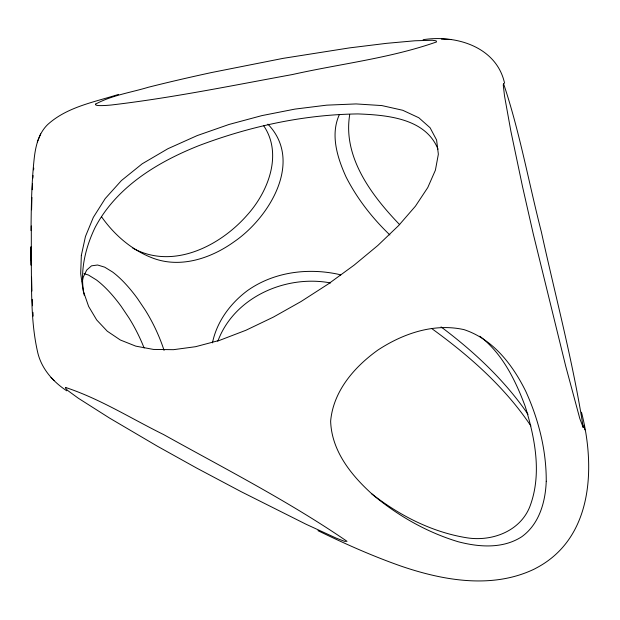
<?xml version="1.0" encoding="UTF-8"?>
<svg xmlns="http://www.w3.org/2000/svg" width="620" height="620" viewBox="0 0 620 620"><rect width="100%" height="100%" fill="white"/><g stroke="black" fill="none" stroke-linecap="round" stroke-linejoin="round"><path stroke-width="0.93" d="M31.023 230.624C31.248 206.514 31.574 182.358 34.224 158.364C35.565 146.227 38.572 133.401 47.632 124.605C67.1 106.857 94.31 102.137 118.583 94.395M31.318 225.975L31.31 260.423M31.581 209.792L31.93 197.431M32.24 189.712L32.356 186.814A191.286 15.027 86.9 0 1 32.519 183.83M349.719 114.646C342.581 157.271 371.861 195.75 399.699 224.703M212.458 342.883C216.752 321.71 230.307 303.413 247.434 290.633C273.49 272.11 307.21 267.662 338.055 274.218L340.76 275.024M82.227 281.868L83.251 277.163L86.699 270.08L91.496 265.841L97.603 265.004L104.71 267.173L112.538 271.986A93.612 33.573 64.2 0 1 137.431 298.46L145.22 310.047A67.588 24.242 64.2 0 1 158.302 335.071A68.464 24.552 64.2 0 1 164.067 350.393M217.822 341.279C234.05 297.143 285.96 274.474 330.631 282.96M339.349 114.661C330.088 134.827 337.435 157.953 346.084 177.01C357.143 198.718 372.326 218.147 389.887 234.972M40.672 133.866L37.324 141.895M95.759 104.013C111.941 95.278 130.712 92.566 148.196 87.296A219.565 17.848 -10.7 0 1 211.761 72.494L283.185 58.342L349.587 47.88L386.593 43.33L414.974 40.773L432.311 40.261L436.17 40.811L436.526 41.943C390.089 58.265 340.334 63.798 292.384 74.547C232.12 85.583 171.98 97.89 111.089 105.028A62.713 5.099 -10.7 0 1 95.759 104.013M423.119 39.696C456.041 34.526 496.628 46.864 504.595 83.281M451.275 39.587L441.378 39.083M83.995 273.668L88.435 275.024L96.27 279.837A93.612 33.573 64.2 0 1 121.156 306.311L128.952 317.897A67.588 24.242 64.2 0 1 142.026 342.922A68.464 24.552 64.2 0 1 144.119 347.998M132.765 248.093C172.608 270.119 219.929 246.225 247.179 215.078C268.119 191.936 282.976 154.155 263.717 125.79M317.959 530.666C345.092 543.88 372.705 556.171 401.202 566.168C443.587 580.653 492.606 589.256 534.548 568.966L536.083 568.129C593.115 538.3 595.58 467.015 581.475 412.199M66.774 390.833C53.281 381.966 41.834 369.117 37.867 353.144C29.737 318.401 32.093 282.178 31 246.776L31.155 265.252L31.008 248.016M441.053 326.895C474.006 351.594 504.719 380.223 528.023 414.361M432.117 328.84C469.557 355.981 505.029 387.283 530.89 425.94M371.396 493.559C399.303 515.46 432.117 532.347 467.41 537.881C491.954 541.57 519.552 531.464 529.565 507.338C542.229 474.773 535.122 438.65 525.202 406.348C515.429 380.2 502.417 353.532 479.764 336.203M267.902 124.155C303.823 161.425 269.165 217.767 234.221 241.692C211.118 258.331 180.521 268.654 152.706 258.067C131.866 250.124 114.39 235.011 101.633 216.899M50.987 377.425L54.196 380.626M437.991 149.18C425.607 118.157 386.702 115.018 357.949 113.925C303.599 114.599 249.759 126.395 199.028 145.584C157.627 162.014 116.575 186.806 95.162 227.385C85.072 248.24 79.554 272.118 84.204 295.151M583.932 425.212L584.823 429.869M32.93 312.325L33.193 316.123M32.248 299.351L32.535 305.776M31.938 291.082L31.574 277.233M32.883 178.188A191.286 15.027 86.9 0 1 33.085 175.545M33.589 169.857A191.286 15.027 86.9 0 1 33.767 168.105M81.336 255.417L80.685 273.707L83.212 290.873L88.637 306.451L96.689 319.959L107.275 331.204L120.326 339.993L135.764 346.138L153.504 349.432L173.476 349.68L195.595 346.696L219.782 340.287L245.97 330.243L273.312 317.138L300.995 301.553L328.189 284.045L354.059 265.182L377.774 245.536L398.521 225.672L415.454 206.158L427.761 187.573L435.403 170.175L438.356 154.225L436.589 139.996L430.086 127.751L418.818 117.754L402.744 110.275L381.858 105.578L356.113 103.927L326.74 105.152L294.942 109.105L261.942 115.599L228.958 124.481L197.191 135.586L167.873 148.738L142.213 163.788L121.419 180.559L105.214 198.586L93.326 217.38L85.459 236.483L81.336 255.417M65.72 387.508L65.65 388.415L67.743 390.522L78.322 398.234L109.709 418.175L157.519 446.292L196.912 468.209L241.211 491.714L305.939 524.187L336.28 538.16L344.612 541.345L347.045 541.33C288.68 501.34 225.308 468.914 163.525 434.519C131.184 418.578 100.022 398.831 65.72 387.508M546.243 481.26C545.453 501.944 539.276 524.171 521.668 536.804C502.727 548.995 478.966 547.189 458.103 541.717C427.149 532.371 398.621 516.127 373.759 495.566C352.044 476.3 331.599 451.523 330.638 421.158C333.281 391.142 354.276 366.978 377.859 350.083C403.031 333.545 433.868 322.888 464.07 329.646C493.132 339.264 512.686 364.831 525.768 391.321C538.602 419.515 546.383 450.182 546.243 481.26M503.595 83.785L503.246 84.994L504.525 96.007L510.872 131.177L522.528 186.643L533.262 233.911L565.719 366.188L579.808 418.554L583.242 427.63C573.043 361.731 555.597 297.042 541.361 231.903C528.736 182.606 519.761 132.029 503.595 83.785"/></g></svg>
